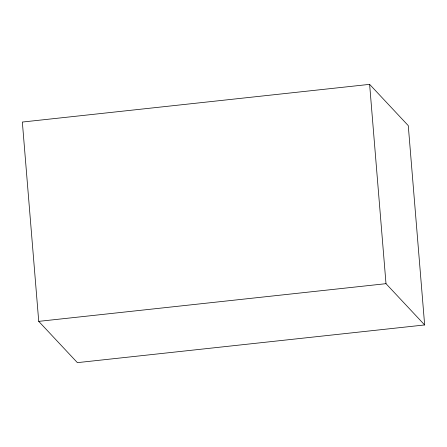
<?xml version="1.0" encoding="UTF-8"?>
<svg xmlns="http://www.w3.org/2000/svg" width="447" height="447" viewBox="0 0 447 447"><rect width="100%" height="100%" fill="white"/><g stroke="black" fill="none" stroke-linecap="round" stroke-linejoin="round"><path stroke-width="0.67" d="M369.624 84.36L22.35 122.048L38.727 321.365L77.376 362.64L424.65 324.952L408.273 125.635L369.624 84.36L386.001 283.677L424.65 324.952M38.727 321.365L386.001 283.677"/></g></svg>
